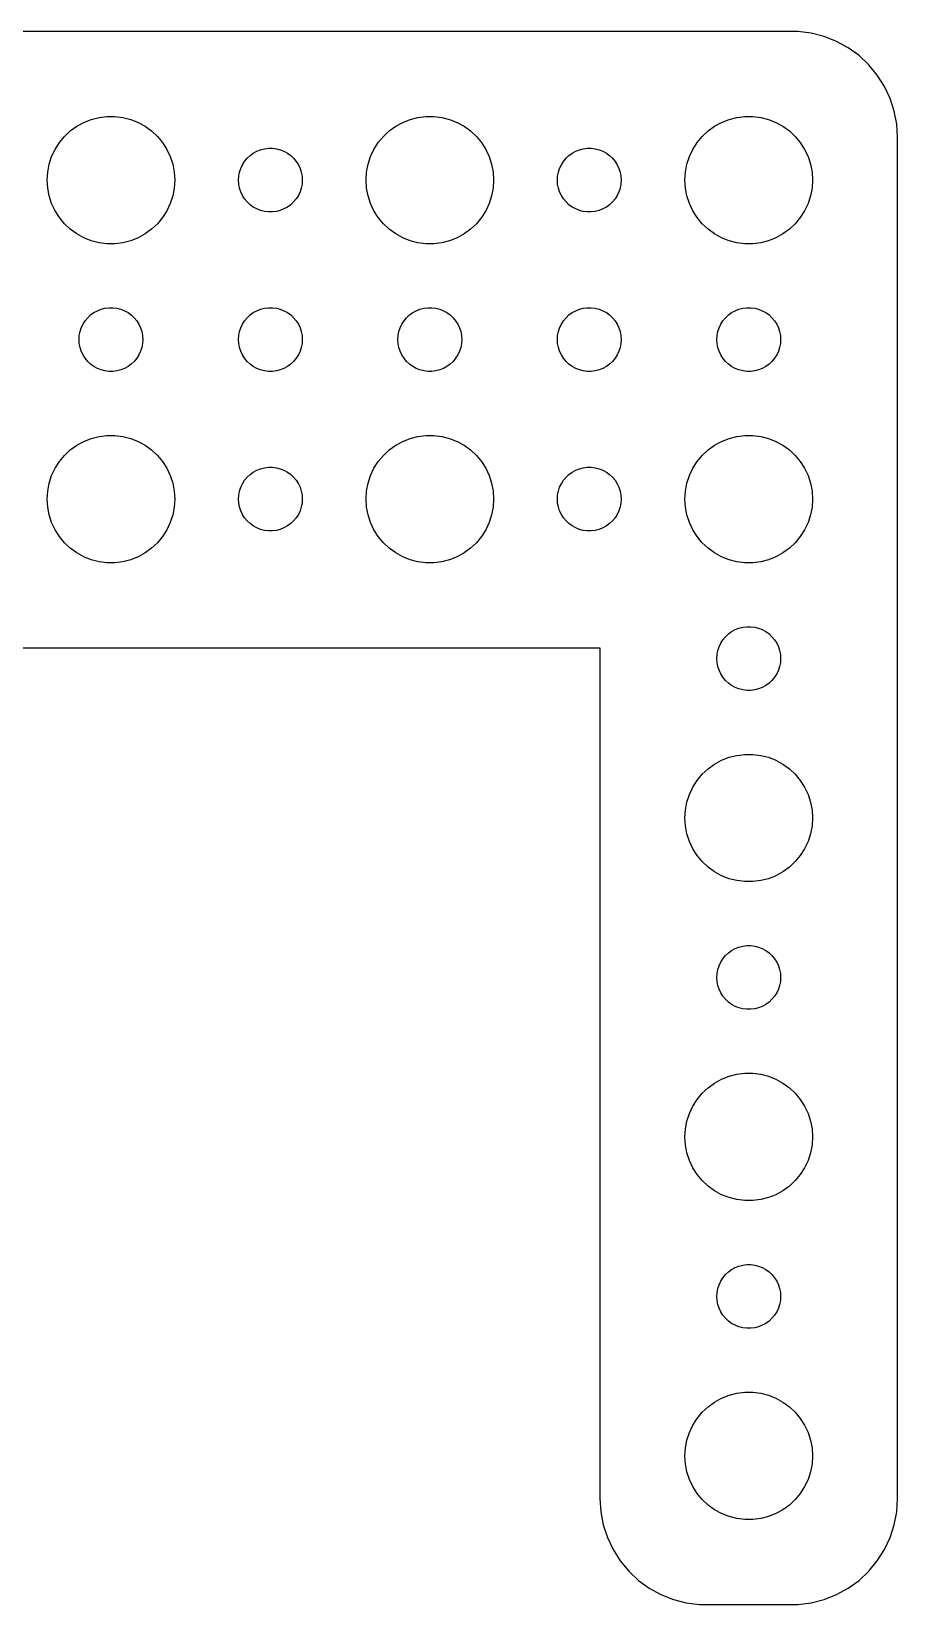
# Model space of a CAD drawing. Header units: metres. Extents: x -37 to 37, y 47 to 121.
# Drawn here: x -3.7 to 37, y 47 to 121 of the extents above; entities that cross this region are included whole.
import ezdxf

# ---------------------------------------------------------------- set-up
doc = ezdxf.new("R2010")
doc.units = ezdxf.units.M

msp = doc.modelspace()

# ---------------------------------------------------------------- linework, layer by layer
for p, q in [((32.3139, 120.99), (-32.3139, 120.99)), ((32.9369, 120.911), (32.3139, 120.99)), ((33.5451, 120.755), (32.9369, 120.911)), ((34.1289, 120.524), (33.5451, 120.755)), ((34.6791, 120.222), (34.1289, 120.524)), ((35.1871, 119.853), (34.6791, 120.222)), ((35.6448, 119.423), (35.1871, 119.853)), ((36.0451, 118.939), (35.6448, 119.423)), ((36.3815, 118.409), (36.0451, 118.939)), ((36.6489, 117.841), (36.3815, 118.409)), ((36.8429, 117.243), (36.6489, 117.841)), ((-0.92705, 116.853), (-0.56213, 116.947)), ((-0.56213, 116.947), (-0.18837, 116.994)), ((-0.18837, 116.994), (0.18837, 116.994)), ((0.18837, 116.994), (0.56213, 116.947)), ((0.56213, 116.947), (0.92705, 116.853)), ((14.0729, 116.853), (14.4379, 116.947)), ((14.4379, 116.947), (14.8116, 116.994)), ((14.8116, 116.994), (15.1884, 116.994)), ((15.1884, 116.994), (15.5621, 116.947)), ((15.5621, 116.947), (15.927, 116.853)), ((29.0729, 116.853), (29.4379, 116.947)), ((29.4379, 116.947), (29.8116, 116.994)), ((29.8116, 116.994), (30.1884, 116.994)), ((30.1884, 116.994), (30.5621, 116.947)), ((30.5621, 116.947), (30.927, 116.853)), ((36.9606, 116.627), (36.8429, 117.243)), ((-2.1869, 116.054), (-1.91226, 116.312)), ((-1.91226, 116.312), (-1.60747, 116.533)), ((-1.60747, 116.533), (-1.27733, 116.714)), ((-1.27733, 116.714), (-0.92705, 116.853)), ((0.92705, 116.853), (1.27733, 116.714)), ((1.27733, 116.714), (1.60747, 116.533)), ((1.60747, 116.533), (1.91226, 116.312)), ((1.91226, 116.312), (2.1869, 116.054)), ((12.8131, 116.054), (13.0877, 116.312)), ((13.0877, 116.312), (13.3925, 116.533)), ((13.3925, 116.533), (13.7227, 116.714)), ((13.7227, 116.714), (14.0729, 116.853)), ((15.927, 116.853), (16.2773, 116.714)), ((16.2773, 116.714), (16.6075, 116.533)), ((16.6075, 116.533), (16.9123, 116.312)), ((16.9123, 116.312), (17.1869, 116.054)), ((27.8131, 116.054), (28.0877, 116.312)), ((28.0877, 116.312), (28.3925, 116.533)), ((28.3925, 116.533), (28.7227, 116.714)), ((28.7227, 116.714), (29.0729, 116.853)), ((30.927, 116.853), (31.2773, 116.714)), ((31.2773, 116.714), (31.6075, 116.533)), ((31.6075, 116.533), (31.9123, 116.312)), ((31.9123, 116.312), (32.1869, 116.054)), ((37, 116), (36.9606, 116.627)), ((-2.78932, 115.104), (-2.62891, 115.445)), ((-2.62891, 115.445), (-2.42705, 115.763)), ((-2.42705, 115.763), (-2.1869, 116.054)), ((2.1869, 116.054), (2.42705, 115.763)), ((2.42705, 115.763), (2.62891, 115.445)), ((2.62891, 115.445), (2.78932, 115.104)), ((6.86133, 115.357), (7.03647, 115.427)), ((7.03647, 115.427), (7.21892, 115.473)), ((7.21892, 115.473), (7.40581, 115.497)), ((7.40581, 115.497), (7.59418, 115.497)), ((7.59418, 115.497), (7.78107, 115.473)), ((7.78107, 115.473), (7.96352, 115.427)), ((7.96352, 115.427), (8.13866, 115.357)), ((12.2107, 115.104), (12.3711, 115.445)), ((12.3711, 115.445), (12.5729, 115.763)), ((12.5729, 115.763), (12.8131, 116.054)), ((17.1869, 116.054), (17.427, 115.763)), ((17.427, 115.763), (17.6289, 115.445)), ((17.6289, 115.445), (17.7893, 115.104)), ((21.8613, 115.357), (22.0365, 115.427)), ((22.0365, 115.427), (22.2189, 115.473)), ((22.2189, 115.473), (22.4058, 115.497)), ((22.4058, 115.497), (22.5942, 115.497)), ((22.5942, 115.497), (22.7811, 115.473)), ((22.7811, 115.473), (22.9635, 115.427)), ((22.9635, 115.427), (23.1387, 115.357)), ((27.2107, 115.104), (27.3711, 115.445)), ((27.3711, 115.445), (27.5729, 115.763)), ((27.5729, 115.763), (27.8131, 116.054)), ((32.1869, 116.054), (32.427, 115.763)), ((32.427, 115.763), (32.6289, 115.445)), ((32.6289, 115.445), (32.7893, 115.104)), ((37, 52), (37, 116)), ((-2.97633, 114.376), (-2.90575, 114.746)), ((-2.90575, 114.746), (-2.78932, 115.104)), ((2.78932, 115.104), (2.90575, 114.746)), ((2.90575, 114.746), (2.97633, 114.376)), ((6.10533, 114.552), (6.18553, 114.723)), ((6.18553, 114.723), (6.28647, 114.882)), ((6.28647, 114.882), (6.40654, 115.027)), ((6.40654, 115.027), (6.54385, 115.156)), ((6.54385, 115.156), (6.69626, 115.266)), ((6.69626, 115.266), (6.86133, 115.357)), ((8.13866, 115.357), (8.30373, 115.266)), ((8.30373, 115.266), (8.45613, 115.156)), ((8.45613, 115.156), (8.59344, 115.027)), ((8.59344, 115.027), (8.71352, 114.882)), ((8.71352, 114.882), (8.81445, 114.723)), ((8.81445, 114.723), (8.89465, 114.552)), ((12.0237, 114.376), (12.0942, 114.746)), ((12.0942, 114.746), (12.2107, 115.104)), ((17.7893, 115.104), (17.9057, 114.746)), ((17.9057, 114.746), (17.9763, 114.376)), ((21.1053, 114.552), (21.1855, 114.723)), ((21.1855, 114.723), (21.2865, 114.882)), ((21.2865, 114.882), (21.4065, 115.027)), ((21.4065, 115.027), (21.5439, 115.156)), ((21.5439, 115.156), (21.6963, 115.266)), ((21.6963, 115.266), (21.8613, 115.357)), ((23.1387, 115.357), (23.3037, 115.266)), ((23.3037, 115.266), (23.4561, 115.156)), ((23.4561, 115.156), (23.5934, 115.027)), ((23.5934, 115.027), (23.7135, 114.882)), ((23.7135, 114.882), (23.8145, 114.723)), ((23.8145, 114.723), (23.8947, 114.552)), ((27.0237, 114.376), (27.0942, 114.746)), ((27.0942, 114.746), (27.2107, 115.104)), ((32.7893, 115.104), (32.9057, 114.746)), ((32.9057, 114.746), (32.9763, 114.376)), ((-3, 114), (-2.97633, 114.376)), ((-2.97633, 113.624), (-3, 114)), ((2.97633, 114.376), (3, 114)), ((3, 114), (2.97633, 113.624)), ((6, 114), (6.01183, 114.188)), ((6.01183, 113.812), (6, 114)), ((6.01183, 114.188), (6.04712, 114.373)), ((6.04712, 114.373), (6.10533, 114.552)), ((8.89465, 114.552), (8.95287, 114.373)), ((8.95287, 114.373), (8.98816, 114.188)), ((8.98816, 114.188), (9, 114)), ((9, 114), (8.98816, 113.812)), ((12, 114), (12.0237, 114.376)), ((12.0237, 113.624), (12, 114)), ((17.9763, 114.376), (18, 114)), ((18, 114), (17.9763, 113.624)), ((21, 114), (21.0118, 114.188)), ((21.0118, 113.812), (21, 114)), ((21.0118, 114.188), (21.0471, 114.373)), ((21.0471, 114.373), (21.1053, 114.552)), ((23.8947, 114.552), (23.9529, 114.373)), ((23.9529, 114.373), (23.9882, 114.188)), ((23.9882, 114.188), (24, 114)), ((24, 114), (23.9882, 113.812)), ((27, 114), (27.0237, 114.376)), ((27.0237, 113.624), (27, 114)), ((32.9763, 114.376), (33, 114)), ((33, 114), (32.9763, 113.624)), ((-2.90575, 113.254), (-2.97633, 113.624)), ((-2.78932, 112.896), (-2.90575, 113.254)), ((2.90575, 113.254), (2.78932, 112.896)), ((2.97633, 113.624), (2.90575, 113.254)), ((6.04712, 113.627), (6.01183, 113.812)), ((6.10533, 113.448), (6.04712, 113.627)), ((6.18553, 113.277), (6.10533, 113.448)), ((6.28647, 113.118), (6.18553, 113.277)), ((8.81445, 113.277), (8.71352, 113.118)), ((8.89465, 113.448), (8.81445, 113.277)), ((8.95287, 113.627), (8.89465, 113.448)), ((8.98816, 113.812), (8.95287, 113.627)), ((12.0942, 113.254), (12.0237, 113.624)), ((12.2107, 112.896), (12.0942, 113.254)), ((17.9057, 113.254), (17.7893, 112.896)), ((17.9763, 113.624), (17.9057, 113.254)), ((21.0471, 113.627), (21.0118, 113.812)), ((21.1053, 113.448), (21.0471, 113.627)), ((21.1855, 113.277), (21.1053, 113.448)), ((21.2865, 113.118), (21.1855, 113.277)), ((23.8145, 113.277), (23.7135, 113.118)), ((23.8947, 113.448), (23.8145, 113.277)), ((23.9529, 113.627), (23.8947, 113.448)), ((23.9882, 113.812), (23.9529, 113.627)), ((27.0942, 113.254), (27.0237, 113.624)), ((27.2107, 112.896), (27.0942, 113.254)), ((32.9057, 113.254), (32.7893, 112.896)), ((32.9763, 113.624), (32.9057, 113.254)), ((-2.62891, 112.555), (-2.78932, 112.896)), ((-2.42705, 112.237), (-2.62891, 112.555)), ((2.62891, 112.555), (2.42705, 112.237)), ((2.78932, 112.896), (2.62891, 112.555)), ((6.40654, 112.973), (6.28647, 113.118)), ((6.54385, 112.844), (6.40654, 112.973)), ((6.69626, 112.734), (6.54385, 112.844)), ((6.86133, 112.643), (6.69626, 112.734)), ((7.03647, 112.573), (6.86133, 112.643)), ((7.21892, 112.527), (7.03647, 112.573)), ((7.40581, 112.503), (7.21892, 112.527)), ((7.59418, 112.503), (7.40581, 112.503)), ((7.78107, 112.527), (7.59418, 112.503)), ((7.96352, 112.573), (7.78107, 112.527)), ((8.13866, 112.643), (7.96352, 112.573)), ((8.30373, 112.734), (8.13866, 112.643)), ((8.45613, 112.844), (8.30373, 112.734)), ((8.59344, 112.973), (8.45613, 112.844)), ((8.71352, 113.118), (8.59344, 112.973)), ((12.3711, 112.555), (12.2107, 112.896)), ((12.5729, 112.237), (12.3711, 112.555)), ((17.6289, 112.555), (17.427, 112.237)), ((17.7893, 112.896), (17.6289, 112.555)), ((21.4065, 112.973), (21.2865, 113.118)), ((21.5439, 112.844), (21.4065, 112.973)), ((21.6963, 112.734), (21.5439, 112.844)), ((21.8613, 112.643), (21.6963, 112.734)), ((22.0365, 112.573), (21.8613, 112.643)), ((22.2189, 112.527), (22.0365, 112.573)), ((22.4058, 112.503), (22.2189, 112.527)), ((22.5942, 112.503), (22.4058, 112.503)), ((22.7811, 112.527), (22.5942, 112.503)), ((22.9635, 112.573), (22.7811, 112.527)), ((23.1387, 112.643), (22.9635, 112.573)), ((23.3037, 112.734), (23.1387, 112.643)), ((23.4561, 112.844), (23.3037, 112.734)), ((23.5934, 112.973), (23.4561, 112.844)), ((23.7135, 113.118), (23.5934, 112.973)), ((27.3711, 112.555), (27.2107, 112.896)), ((27.5729, 112.237), (27.3711, 112.555)), ((32.6289, 112.555), (32.427, 112.237)), ((32.7893, 112.896), (32.6289, 112.555)), ((-2.1869, 111.946), (-2.42705, 112.237)), ((-1.91226, 111.688), (-2.1869, 111.946)), ((2.1869, 111.946), (1.91226, 111.688)), ((2.42705, 112.237), (2.1869, 111.946)), ((12.8131, 111.946), (12.5729, 112.237)), ((13.0877, 111.688), (12.8131, 111.946)), ((17.1869, 111.946), (16.9123, 111.688)), ((17.427, 112.237), (17.1869, 111.946)), ((27.8131, 111.946), (27.5729, 112.237)), ((28.0877, 111.688), (27.8131, 111.946)), ((32.1869, 111.946), (31.9123, 111.688)), ((32.427, 112.237), (32.1869, 111.946)), ((-1.60747, 111.467), (-1.91226, 111.688)), ((-1.27733, 111.286), (-1.60747, 111.467)), ((-0.92705, 111.147), (-1.27733, 111.286)), ((-0.56213, 111.053), (-0.92705, 111.147)), ((-0.18837, 111.006), (-0.56213, 111.053)), ((0.18837, 111.006), (-0.18837, 111.006)), ((0.56213, 111.053), (0.18837, 111.006)), ((0.92705, 111.147), (0.56213, 111.053)), ((1.27733, 111.286), (0.92705, 111.147)), ((1.60747, 111.467), (1.27733, 111.286)), ((1.91226, 111.688), (1.60747, 111.467)), ((13.3925, 111.467), (13.0877, 111.688)), ((13.7227, 111.286), (13.3925, 111.467)), ((14.0729, 111.147), (13.7227, 111.286)), ((14.4379, 111.053), (14.0729, 111.147)), ((14.8116, 111.006), (14.4379, 111.053)), ((15.1884, 111.006), (14.8116, 111.006)), ((15.5621, 111.053), (15.1884, 111.006)), ((15.927, 111.147), (15.5621, 111.053)), ((16.2773, 111.286), (15.927, 111.147)), ((16.6075, 111.467), (16.2773, 111.286)), ((16.9123, 111.688), (16.6075, 111.467)), ((28.3925, 111.467), (28.0877, 111.688)), ((28.7227, 111.286), (28.3925, 111.467)), ((29.0729, 111.147), (28.7227, 111.286)), ((29.4379, 111.053), (29.0729, 111.147)), ((29.8116, 111.006), (29.4379, 111.053)), ((30.1884, 111.006), (29.8116, 111.006)), ((30.5621, 111.053), (30.1884, 111.006)), ((30.927, 111.147), (30.5621, 111.053)), ((31.2773, 111.286), (30.927, 111.147)), ((31.6075, 111.467), (31.2773, 111.286)), ((31.9123, 111.688), (31.6075, 111.467)), ((-1.31445, 107.223), (-1.21352, 107.382)), ((-1.21352, 107.382), (-1.09344, 107.527)), ((-1.09344, 107.527), (-0.95613, 107.656)), ((-0.95613, 107.656), (-0.80373, 107.766)), ((-0.80373, 107.766), (-0.63866, 107.857)), ((-0.63866, 107.857), (-0.46352, 107.927)), ((-0.46352, 107.927), (-0.28107, 107.973)), ((-0.28107, 107.973), (-0.09418, 107.997)), ((-0.09418, 107.997), (0.09418, 107.997)), ((0.09418, 107.997), (0.28107, 107.973)), ((0.28107, 107.973), (0.46352, 107.927)), ((0.46352, 107.927), (0.63866, 107.857)), ((0.63866, 107.857), (0.80373, 107.766)), ((0.80373, 107.766), (0.95613, 107.656)), ((0.95613, 107.656), (1.09344, 107.527)), ((1.09344, 107.527), (1.21352, 107.382)), ((1.21352, 107.382), (1.31445, 107.223)), ((6.18553, 107.223), (6.28647, 107.382)), ((6.28647, 107.382), (6.40654, 107.527)), ((6.40654, 107.527), (6.54385, 107.656)), ((6.54385, 107.656), (6.69626, 107.766)), ((6.69626, 107.766), (6.86133, 107.857)), ((6.86133, 107.857), (7.03647, 107.927)), ((7.03647, 107.927), (7.21892, 107.973)), ((7.21892, 107.973), (7.40581, 107.997)), ((7.40581, 107.997), (7.59418, 107.997)), ((7.59418, 107.997), (7.78107, 107.973)), ((7.78107, 107.973), (7.96352, 107.927)), ((7.96352, 107.927), (8.13866, 107.857)), ((8.13866, 107.857), (8.30373, 107.766)), ((8.30373, 107.766), (8.45613, 107.656)), ((8.45613, 107.656), (8.59344, 107.527)), ((8.59344, 107.527), (8.71352, 107.382)), ((8.71352, 107.382), (8.81445, 107.223)), ((13.6855, 107.223), (13.7865, 107.382)), ((13.7865, 107.382), (13.9065, 107.527)), ((13.9065, 107.527), (14.0439, 107.656)), ((14.0439, 107.656), (14.1963, 107.766)), ((14.1963, 107.766), (14.3613, 107.857)), ((14.3613, 107.857), (14.5365, 107.927)), ((14.5365, 107.927), (14.7189, 107.973)), ((14.7189, 107.973), (14.9058, 107.997)), ((14.9058, 107.997), (15.0942, 107.997)), ((15.0942, 107.997), (15.2811, 107.973)), ((15.2811, 107.973), (15.4635, 107.927)), ((15.4635, 107.927), (15.6387, 107.857)), ((15.6387, 107.857), (15.8037, 107.766)), ((15.8037, 107.766), (15.9561, 107.656)), ((15.9561, 107.656), (16.0934, 107.527)), ((16.0934, 107.527), (16.2135, 107.382)), ((16.2135, 107.382), (16.3145, 107.223)), ((21.1855, 107.223), (21.2865, 107.382)), ((21.2865, 107.382), (21.4065, 107.527)), ((21.4065, 107.527), (21.5439, 107.656)), ((21.5439, 107.656), (21.6963, 107.766)), ((21.6963, 107.766), (21.8613, 107.857)), ((21.8613, 107.857), (22.0365, 107.927)), ((22.0365, 107.927), (22.2189, 107.973)), ((22.2189, 107.973), (22.4058, 107.997)), ((22.4058, 107.997), (22.5942, 107.997)), ((22.5942, 107.997), (22.7811, 107.973)), ((22.7811, 107.973), (22.9635, 107.927)), ((22.9635, 107.927), (23.1387, 107.857)), ((23.1387, 107.857), (23.3037, 107.766)), ((23.3037, 107.766), (23.4561, 107.656)), ((23.4561, 107.656), (23.5934, 107.527)), ((23.5934, 107.527), (23.7135, 107.382)), ((23.7135, 107.382), (23.8145, 107.223)), ((28.6855, 107.223), (28.7865, 107.382)), ((28.7865, 107.382), (28.9065, 107.527)), ((28.9065, 107.527), (29.0439, 107.656)), ((29.0439, 107.656), (29.1963, 107.766)), ((29.1963, 107.766), (29.3613, 107.857)), ((29.3613, 107.857), (29.5365, 107.927)), ((29.5365, 107.927), (29.7189, 107.973)), ((29.7189, 107.973), (29.9058, 107.997)), ((29.9058, 107.997), (30.0942, 107.997)), ((30.0942, 107.997), (30.2811, 107.973)), ((30.2811, 107.973), (30.4635, 107.927)), ((30.4635, 107.927), (30.6387, 107.857)), ((30.6387, 107.857), (30.8037, 107.766)), ((30.8037, 107.766), (30.9561, 107.656)), ((30.9561, 107.656), (31.0934, 107.527)), ((31.0934, 107.527), (31.2135, 107.382)), ((31.2135, 107.382), (31.3145, 107.223)), ((-1.5, 106.5), (-1.48816, 106.688)), ((-1.48816, 106.688), (-1.45287, 106.873)), ((-1.45287, 106.873), (-1.39465, 107.052)), ((-1.39465, 107.052), (-1.31445, 107.223)), ((1.31445, 107.223), (1.39465, 107.052)), ((1.39465, 107.052), (1.45287, 106.873)), ((1.45287, 106.873), (1.48816, 106.688)), ((1.48816, 106.688), (1.5, 106.5)), ((6, 106.5), (6.01183, 106.688)), ((6.01183, 106.688), (6.04712, 106.873)), ((6.04712, 106.873), (6.10533, 107.052)), ((6.10533, 107.052), (6.18553, 107.223)), ((8.81445, 107.223), (8.89465, 107.052)), ((8.89465, 107.052), (8.95287, 106.873)), ((8.95287, 106.873), (8.98816, 106.688)), ((8.98816, 106.688), (9, 106.5)), ((13.5, 106.5), (13.5118, 106.688)), ((13.5118, 106.688), (13.5471, 106.873)), ((13.5471, 106.873), (13.6053, 107.052)), ((13.6053, 107.052), (13.6855, 107.223)), ((16.3145, 107.223), (16.3947, 107.052)), ((16.3947, 107.052), (16.4529, 106.873)), ((16.4529, 106.873), (16.4882, 106.688)), ((16.4882, 106.688), (16.5, 106.5)), ((21, 106.5), (21.0118, 106.688)), ((21.0118, 106.688), (21.0471, 106.873)), ((21.0471, 106.873), (21.1053, 107.052)), ((21.1053, 107.052), (21.1855, 107.223)), ((23.8145, 107.223), (23.8947, 107.052)), ((23.8947, 107.052), (23.9529, 106.873)), ((23.9529, 106.873), (23.9882, 106.688)), ((23.9882, 106.688), (24, 106.5)), ((28.5, 106.5), (28.5118, 106.688)), ((28.5118, 106.688), (28.5471, 106.873)), ((28.5471, 106.873), (28.6053, 107.052)), ((28.6053, 107.052), (28.6855, 107.223)), ((31.3145, 107.223), (31.3947, 107.052)), ((31.3947, 107.052), (31.4529, 106.873)), ((31.4529, 106.873), (31.4882, 106.688)), ((31.4882, 106.688), (31.5, 106.5)), ((-1.48816, 106.312), (-1.5, 106.5)), ((-1.45287, 106.127), (-1.48816, 106.312)), ((-1.39465, 105.948), (-1.45287, 106.127)), ((-1.31445, 105.777), (-1.39465, 105.948)), ((1.39465, 105.948), (1.31445, 105.777)), ((1.45287, 106.127), (1.39465, 105.948)), ((1.48816, 106.312), (1.45287, 106.127)), ((1.5, 106.5), (1.48816, 106.312)), ((6.01183, 106.312), (6, 106.5)), ((6.04712, 106.127), (6.01183, 106.312)), ((6.10533, 105.948), (6.04712, 106.127)), ((6.18553, 105.777), (6.10533, 105.948)), ((8.89465, 105.948), (8.81445, 105.777)), ((8.95287, 106.127), (8.89465, 105.948)), ((8.98816, 106.312), (8.95287, 106.127)), ((9, 106.5), (8.98816, 106.312)), ((13.5118, 106.312), (13.5, 106.5)), ((13.5471, 106.127), (13.5118, 106.312)), ((13.6053, 105.948), (13.5471, 106.127)), ((13.6855, 105.777), (13.6053, 105.948)), ((16.3947, 105.948), (16.3145, 105.777)), ((16.4529, 106.127), (16.3947, 105.948)), ((16.4882, 106.312), (16.4529, 106.127)), ((16.5, 106.5), (16.4882, 106.312)), ((21.0118, 106.312), (21, 106.5)), ((21.0471, 106.127), (21.0118, 106.312)), ((21.1053, 105.948), (21.0471, 106.127)), ((21.1855, 105.777), (21.1053, 105.948)), ((23.8947, 105.948), (23.8145, 105.777)), ((23.9529, 106.127), (23.8947, 105.948)), ((23.9882, 106.312), (23.9529, 106.127)), ((24, 106.5), (23.9882, 106.312)), ((28.5118, 106.312), (28.5, 106.5)), ((28.5471, 106.127), (28.5118, 106.312)), ((28.6053, 105.948), (28.5471, 106.127)), ((28.6855, 105.777), (28.6053, 105.948)), ((31.3947, 105.948), (31.3145, 105.777)), ((31.4529, 106.127), (31.3947, 105.948)), ((31.4882, 106.312), (31.4529, 106.127)), ((31.5, 106.5), (31.4882, 106.312)), ((-1.21352, 105.618), (-1.31445, 105.777)), ((-1.09344, 105.473), (-1.21352, 105.618)), ((-0.95613, 105.344), (-1.09344, 105.473)), ((-0.80373, 105.234), (-0.95613, 105.344)), ((-0.63866, 105.143), (-0.80373, 105.234)), ((-0.46352, 105.073), (-0.63866, 105.143)), ((-0.28107, 105.027), (-0.46352, 105.073)), ((0.46352, 105.073), (0.28107, 105.027)), ((0.63866, 105.143), (0.46352, 105.073)), ((0.80373, 105.234), (0.63866, 105.143)), ((0.95613, 105.344), (0.80373, 105.234)), ((1.09344, 105.473), (0.95613, 105.344)), ((1.21352, 105.618), (1.09344, 105.473)), ((1.31445, 105.777), (1.21352, 105.618)), ((6.28647, 105.618), (6.18553, 105.777)), ((6.40654, 105.473), (6.28647, 105.618)), ((6.54385, 105.344), (6.40654, 105.473)), ((6.69626, 105.234), (6.54385, 105.344)), ((6.86133, 105.143), (6.69626, 105.234)), ((7.03647, 105.073), (6.86133, 105.143)), ((7.21892, 105.027), (7.03647, 105.073)), ((7.96352, 105.073), (7.78107, 105.027)), ((8.13866, 105.143), (7.96352, 105.073)), ((8.30373, 105.234), (8.13866, 105.143)), ((8.45613, 105.344), (8.30373, 105.234)), ((8.59344, 105.473), (8.45613, 105.344)), ((8.71352, 105.618), (8.59344, 105.473)), ((8.81445, 105.777), (8.71352, 105.618)), ((13.7865, 105.618), (13.6855, 105.777)), ((13.9065, 105.473), (13.7865, 105.618)), ((14.0439, 105.344), (13.9065, 105.473)), ((14.1963, 105.234), (14.0439, 105.344)), ((14.3613, 105.143), (14.1963, 105.234)), ((14.5365, 105.073), (14.3613, 105.143)), ((14.7189, 105.027), (14.5365, 105.073)), ((15.4635, 105.073), (15.2811, 105.027)), ((15.6387, 105.143), (15.4635, 105.073)), ((15.8037, 105.234), (15.6387, 105.143)), ((15.9561, 105.344), (15.8037, 105.234)), ((16.0934, 105.473), (15.9561, 105.344)), ((16.2135, 105.618), (16.0934, 105.473)), ((16.3145, 105.777), (16.2135, 105.618)), ((21.2865, 105.618), (21.1855, 105.777)), ((21.4065, 105.473), (21.2865, 105.618)), ((21.5439, 105.344), (21.4065, 105.473)), ((21.6963, 105.234), (21.5439, 105.344)), ((21.8613, 105.143), (21.6963, 105.234)), ((22.0365, 105.073), (21.8613, 105.143)), ((22.2189, 105.027), (22.0365, 105.073)), ((22.9635, 105.073), (22.7811, 105.027)), ((23.1387, 105.143), (22.9635, 105.073)), ((23.3037, 105.234), (23.1387, 105.143)), ((23.4561, 105.344), (23.3037, 105.234)), ((23.5934, 105.473), (23.4561, 105.344)), ((23.7135, 105.618), (23.5934, 105.473)), ((23.8145, 105.777), (23.7135, 105.618)), ((28.7865, 105.618), (28.6855, 105.777)), ((28.9065, 105.473), (28.7865, 105.618)), ((29.0439, 105.344), (28.9065, 105.473)), ((29.1963, 105.234), (29.0439, 105.344)), ((29.3613, 105.143), (29.1963, 105.234)), ((29.5365, 105.073), (29.3613, 105.143)), ((29.7189, 105.027), (29.5365, 105.073)), ((30.4635, 105.073), (30.2811, 105.027)), ((30.6387, 105.143), (30.4635, 105.073)), ((30.8037, 105.234), (30.6387, 105.143)), ((30.9561, 105.344), (30.8037, 105.234)), ((31.0934, 105.473), (30.9561, 105.344)), ((31.2135, 105.618), (31.0934, 105.473)), ((31.3145, 105.777), (31.2135, 105.618)), ((-0.09418, 105.003), (-0.28107, 105.027)), ((0.09418, 105.003), (-0.09418, 105.003)), ((0.28107, 105.027), (0.09418, 105.003)), ((7.40581, 105.003), (7.21892, 105.027)), ((7.59418, 105.003), (7.40581, 105.003)), ((7.78107, 105.027), (7.59418, 105.003)), ((14.9058, 105.003), (14.7189, 105.027)), ((15.0942, 105.003), (14.9058, 105.003)), ((15.2811, 105.027), (15.0942, 105.003)), ((22.4058, 105.003), (22.2189, 105.027)), ((22.5942, 105.003), (22.4058, 105.003)), ((22.7811, 105.027), (22.5942, 105.003)), ((29.9058, 105.003), (29.7189, 105.027)), ((30.0942, 105.003), (29.9058, 105.003)), ((30.2811, 105.027), (30.0942, 105.003)), ((-1.91226, 101.312), (-1.60747, 101.533)), ((-1.60747, 101.533), (-1.27733, 101.714)), ((-1.27733, 101.714), (-0.92705, 101.853)), ((-0.92705, 101.853), (-0.56213, 101.947)), ((-0.56213, 101.947), (-0.18837, 101.994)), ((-0.18837, 101.994), (0.18837, 101.994)), ((0.18837, 101.994), (0.56213, 101.947)), ((0.56213, 101.947), (0.92705, 101.853)), ((0.92705, 101.853), (1.27733, 101.714)), ((1.27733, 101.714), (1.60747, 101.533)), ((1.60747, 101.533), (1.91226, 101.312)), ((13.0877, 101.312), (13.3925, 101.533)), ((13.3925, 101.533), (13.7227, 101.714)), ((13.7227, 101.714), (14.0729, 101.853)), ((14.0729, 101.853), (14.4379, 101.947)), ((14.4379, 101.947), (14.8116, 101.994)), ((14.8116, 101.994), (15.1884, 101.994)), ((15.1884, 101.994), (15.5621, 101.947)), ((15.5621, 101.947), (15.927, 101.853)), ((15.927, 101.853), (16.2773, 101.714)), ((16.2773, 101.714), (16.6075, 101.533)), ((16.6075, 101.533), (16.9123, 101.312)), ((28.0877, 101.312), (28.3925, 101.533)), ((28.3925, 101.533), (28.7227, 101.714)), ((28.7227, 101.714), (29.0729, 101.853)), ((29.0729, 101.853), (29.4379, 101.947)), ((29.4379, 101.947), (29.8116, 101.994)), ((29.8116, 101.994), (30.1884, 101.994)), ((30.1884, 101.994), (30.5621, 101.947)), ((30.5621, 101.947), (30.927, 101.853)), ((30.927, 101.853), (31.2773, 101.714)), ((31.2773, 101.714), (31.6075, 101.533)), ((31.6075, 101.533), (31.9123, 101.312)), ((-2.62891, 100.445), (-2.42705, 100.763)), ((-2.42705, 100.763), (-2.1869, 101.054)), ((-2.1869, 101.054), (-1.91226, 101.312)), ((1.91226, 101.312), (2.1869, 101.054)), ((2.1869, 101.054), (2.42705, 100.763)), ((2.42705, 100.763), (2.62891, 100.445)), ((12.3711, 100.445), (12.5729, 100.763)), ((12.5729, 100.763), (12.8131, 101.054)), ((12.8131, 101.054), (13.0877, 101.312)), ((16.9123, 101.312), (17.1869, 101.054)), ((17.1869, 101.054), (17.427, 100.763)), ((17.427, 100.763), (17.6289, 100.445)), ((27.3711, 100.445), (27.5729, 100.763)), ((27.5729, 100.763), (27.8131, 101.054)), ((27.8131, 101.054), (28.0877, 101.312)), ((31.9123, 101.312), (32.1869, 101.054)), ((32.1869, 101.054), (32.427, 100.763)), ((32.427, 100.763), (32.6289, 100.445)), ((-2.90575, 99.7461), (-2.78932, 100.104)), ((-2.78932, 100.104), (-2.62891, 100.445)), ((2.62891, 100.445), (2.78932, 100.104)), ((2.78932, 100.104), (2.90575, 99.7461)), ((6.18553, 99.7226), (6.28647, 99.8817)), ((6.28647, 99.8817), (6.40654, 100.027)), ((6.40654, 100.027), (6.54385, 100.156)), ((6.54385, 100.156), (6.69626, 100.266)), ((6.69626, 100.266), (6.86133, 100.357)), ((6.86133, 100.357), (7.03647, 100.427)), ((7.03647, 100.427), (7.21892, 100.473)), ((7.21892, 100.473), (7.40581, 100.497)), ((7.40581, 100.497), (7.59418, 100.497)), ((7.59418, 100.497), (7.78107, 100.473)), ((7.78107, 100.473), (7.96352, 100.427)), ((7.96352, 100.427), (8.13866, 100.357)), ((8.13866, 100.357), (8.30373, 100.266)), ((8.30373, 100.266), (8.45613, 100.156)), ((8.45613, 100.156), (8.59344, 100.027)), ((8.59344, 100.027), (8.71352, 99.8817)), ((8.71352, 99.8817), (8.81445, 99.7226)), ((12.0942, 99.7461), (12.2107, 100.104)), ((12.2107, 100.104), (12.3711, 100.445)), ((17.6289, 100.445), (17.7893, 100.104)), ((17.7893, 100.104), (17.9057, 99.7461)), ((21.1855, 99.7226), (21.2865, 99.8817)), ((21.2865, 99.8817), (21.4065, 100.027)), ((21.4065, 100.027), (21.5439, 100.156)), ((21.5439, 100.156), (21.6963, 100.266)), ((21.6963, 100.266), (21.8613, 100.357)), ((21.8613, 100.357), (22.0365, 100.427)), ((22.0365, 100.427), (22.2189, 100.473)), ((22.2189, 100.473), (22.4058, 100.497)), ((22.4058, 100.497), (22.5942, 100.497)), ((22.5942, 100.497), (22.7811, 100.473)), ((22.7811, 100.473), (22.9635, 100.427)), ((22.9635, 100.427), (23.1387, 100.357)), ((23.1387, 100.357), (23.3037, 100.266)), ((23.3037, 100.266), (23.4561, 100.156)), ((23.4561, 100.156), (23.5934, 100.027)), ((23.5934, 100.027), (23.7135, 99.8817)), ((23.7135, 99.8817), (23.8145, 99.7226)), ((27.0942, 99.7461), (27.2107, 100.104)), ((27.2107, 100.104), (27.3711, 100.445)), ((32.6289, 100.445), (32.7893, 100.104)), ((32.7893, 100.104), (32.9057, 99.7461)), ((-3, 99), (-2.97633, 99.376)), ((-2.97633, 99.376), (-2.90575, 99.7461)), ((2.90575, 99.7461), (2.97633, 99.376)), ((2.97633, 99.376), (3, 99)), ((6, 99), (6.01183, 99.188)), ((6.01183, 99.188), (6.04712, 99.373)), ((6.04712, 99.373), (6.10533, 99.5522)), ((6.10533, 99.5522), (6.18553, 99.7226)), ((8.81445, 99.7226), (8.89465, 99.5522)), ((8.89465, 99.5522), (8.95287, 99.373)), ((8.95287, 99.373), (8.98816, 99.188)), ((8.98816, 99.188), (9, 99)), ((12, 99), (12.0237, 99.376)), ((12.0237, 99.376), (12.0942, 99.7461)), ((17.9057, 99.7461), (17.9763, 99.376)), ((17.9763, 99.376), (18, 99)), ((21, 99), (21.0118, 99.188)), ((21.0118, 99.188), (21.0471, 99.373)), ((21.0471, 99.373), (21.1053, 99.5522)), ((21.1053, 99.5522), (21.1855, 99.7226)), ((23.8145, 99.7226), (23.8947, 99.5522)), ((23.8947, 99.5522), (23.9529, 99.373)), ((23.9529, 99.373), (23.9882, 99.188)), ((23.9882, 99.188), (24, 99)), ((27, 99), (27.0237, 99.376)), ((27.0237, 99.376), (27.0942, 99.7461)), ((32.9057, 99.7461), (32.9763, 99.376)), ((32.9763, 99.376), (33, 99)), ((-2.97633, 98.624), (-3, 99)), ((-2.90575, 98.2539), (-2.97633, 98.624)), ((2.97633, 98.624), (2.90575, 98.2539)), ((3, 99), (2.97633, 98.624)), ((6.01183, 98.812), (6, 99)), ((6.04712, 98.627), (6.01183, 98.812)), ((6.10533, 98.4478), (6.04712, 98.627)), ((6.18553, 98.2774), (6.10533, 98.4478)), ((8.89465, 98.4478), (8.81445, 98.2774)), ((8.95287, 98.627), (8.89465, 98.4478)), ((8.98816, 98.812), (8.95287, 98.627)), ((9, 99), (8.98816, 98.812)), ((12.0237, 98.624), (12, 99)), ((12.0942, 98.2539), (12.0237, 98.624)), ((17.9763, 98.624), (17.9057, 98.2539)), ((18, 99), (17.9763, 98.624)), ((21.0118, 98.812), (21, 99)), ((21.0471, 98.627), (21.0118, 98.812)), ((21.1053, 98.4478), (21.0471, 98.627)), ((21.1855, 98.2774), (21.1053, 98.4478)), ((23.8947, 98.4478), (23.8145, 98.2774)), ((23.9529, 98.627), (23.8947, 98.4478)), ((23.9882, 98.812), (23.9529, 98.627)), ((24, 99), (23.9882, 98.812)), ((27.0237, 98.624), (27, 99)), ((27.0942, 98.2539), (27.0237, 98.624)), ((32.9763, 98.624), (32.9057, 98.2539)), ((33, 99), (32.9763, 98.624)), ((-2.78932, 97.8956), (-2.90575, 98.2539)), ((-2.62891, 97.5547), (-2.78932, 97.8956)), ((2.78932, 97.8956), (2.62891, 97.5547)), ((2.90575, 98.2539), (2.78932, 97.8956)), ((6.28647, 98.1183), (6.18553, 98.2774)), ((6.40654, 97.9732), (6.28647, 98.1183)), ((6.54385, 97.8442), (6.40654, 97.9732)), ((6.69626, 97.7335), (6.54385, 97.8442)), ((6.86133, 97.6427), (6.69626, 97.7335)), ((8.30373, 97.7335), (8.13866, 97.6427)), ((8.45613, 97.8442), (8.30373, 97.7335)), ((8.59344, 97.9732), (8.45613, 97.8442)), ((8.71352, 98.1183), (8.59344, 97.9732)), ((8.81445, 98.2774), (8.71352, 98.1183)), ((12.2107, 97.8956), (12.0942, 98.2539)), ((12.3711, 97.5547), (12.2107, 97.8956)), ((17.7893, 97.8956), (17.6289, 97.5547)), ((17.9057, 98.2539), (17.7893, 97.8956)), ((21.2865, 98.1183), (21.1855, 98.2774)), ((21.4065, 97.9732), (21.2865, 98.1183)), ((21.5439, 97.8442), (21.4065, 97.9732)), ((21.6963, 97.7335), (21.5439, 97.8442)), ((21.8613, 97.6427), (21.6963, 97.7335)), ((23.3037, 97.7335), (23.1387, 97.6427)), ((23.4561, 97.8442), (23.3037, 97.7335)), ((23.5934, 97.9732), (23.4561, 97.8442)), ((23.7135, 98.1183), (23.5934, 97.9732)), ((23.8145, 98.2774), (23.7135, 98.1183)), ((27.2107, 97.8956), (27.0942, 98.2539)), ((27.3711, 97.5547), (27.2107, 97.8956)), ((32.7893, 97.8956), (32.6289, 97.5547)), ((32.9057, 98.2539), (32.7893, 97.8956)), ((-2.42705, 97.2366), (-2.62891, 97.5547)), ((-2.1869, 96.9464), (-2.42705, 97.2366)), ((-1.91226, 96.6884), (-2.1869, 96.9464)), ((2.1869, 96.9464), (1.91226, 96.6884)), ((2.42705, 97.2366), (2.1869, 96.9464)), ((2.62891, 97.5547), (2.42705, 97.2366)), ((7.03647, 97.5734), (6.86133, 97.6427)), ((7.21892, 97.5266), (7.03647, 97.5734)), ((7.40581, 97.5029), (7.21892, 97.5266)), ((7.59418, 97.5029), (7.40581, 97.5029)), ((7.78107, 97.5266), (7.59418, 97.5029)), ((7.96352, 97.5734), (7.78107, 97.5266)), ((8.13866, 97.6427), (7.96352, 97.5734)), ((12.5729, 97.2366), (12.3711, 97.5547)), ((12.8131, 96.9464), (12.5729, 97.2366)), ((13.0877, 96.6884), (12.8131, 96.9464)), ((17.1869, 96.9464), (16.9123, 96.6884)), ((17.427, 97.2366), (17.1869, 96.9464)), ((17.6289, 97.5547), (17.427, 97.2366)), ((22.0365, 97.5734), (21.8613, 97.6427)), ((22.2189, 97.5266), (22.0365, 97.5734)), ((22.4058, 97.5029), (22.2189, 97.5266)), ((22.5942, 97.5029), (22.4058, 97.5029)), ((22.7811, 97.5266), (22.5942, 97.5029)), ((22.9635, 97.5734), (22.7811, 97.5266)), ((23.1387, 97.6427), (22.9635, 97.5734)), ((27.5729, 97.2366), (27.3711, 97.5547)), ((27.8131, 96.9464), (27.5729, 97.2366)), ((28.0877, 96.6884), (27.8131, 96.9464)), ((32.1869, 96.9464), (31.9123, 96.6884)), ((32.427, 97.2366), (32.1869, 96.9464)), ((32.6289, 97.5547), (32.427, 97.2366)), ((-1.60747, 96.467), (-1.91226, 96.6884)), ((-1.27733, 96.2855), (-1.60747, 96.467)), ((-0.92705, 96.1468), (-1.27733, 96.2855)), ((1.27733, 96.2855), (0.92705, 96.1468)), ((1.60747, 96.467), (1.27733, 96.2855)), ((1.91226, 96.6884), (1.60747, 96.467)), ((13.3925, 96.467), (13.0877, 96.6884)), ((13.7227, 96.2855), (13.3925, 96.467)), ((14.0729, 96.1468), (13.7227, 96.2855)), ((16.2773, 96.2855), (15.927, 96.1468)), ((16.6075, 96.467), (16.2773, 96.2855)), ((16.9123, 96.6884), (16.6075, 96.467)), ((28.3925, 96.467), (28.0877, 96.6884)), ((28.7227, 96.2855), (28.3925, 96.467)), ((29.0729, 96.1468), (28.7227, 96.2855)), ((31.2773, 96.2855), (30.927, 96.1468)), ((31.6075, 96.467), (31.2773, 96.2855)), ((31.9123, 96.6884), (31.6075, 96.467)), ((-0.56213, 96.0531), (-0.92705, 96.1468)), ((-0.18837, 96.0059), (-0.56213, 96.0531)), ((0.18837, 96.0059), (-0.18837, 96.0059)), ((0.56213, 96.0531), (0.18837, 96.0059)), ((0.92705, 96.1468), (0.56213, 96.0531)), ((14.4379, 96.0531), (14.0729, 96.1468)), ((14.8116, 96.0059), (14.4379, 96.0531)), ((15.1884, 96.0059), (14.8116, 96.0059)), ((15.5621, 96.0531), (15.1884, 96.0059)), ((15.927, 96.1468), (15.5621, 96.0531)), ((29.4379, 96.0531), (29.0729, 96.1468)), ((29.8116, 96.0059), (29.4379, 96.0531)), ((30.1884, 96.0059), (29.8116, 96.0059)), ((30.5621, 96.0531), (30.1884, 96.0059)), ((30.927, 96.1468), (30.5621, 96.0531)), ((28.7865, 92.3817), (28.9065, 92.5268)), ((28.9065, 92.5268), (29.0439, 92.6558)), ((29.0439, 92.6558), (29.1963, 92.7665)), ((29.1963, 92.7665), (29.3613, 92.8572)), ((29.3613, 92.8572), (29.5365, 92.9266)), ((29.5365, 92.9266), (29.7189, 92.9734)), ((29.7189, 92.9734), (29.9058, 92.997)), ((29.9058, 92.997), (30.0942, 92.997)), ((30.0942, 92.997), (30.2811, 92.9734)), ((30.2811, 92.9734), (30.4635, 92.9266)), ((30.4635, 92.9266), (30.6387, 92.8572)), ((30.6387, 92.8572), (30.8037, 92.7665)), ((30.8037, 92.7665), (30.9561, 92.6558)), ((30.9561, 92.6558), (31.0934, 92.5268)), ((31.0934, 92.5268), (31.2135, 92.3817)), ((-23, 92.0099), (23, 92.0099)), ((23, 92.0099), (23, 52)), ((28.5118, 91.688), (28.5471, 91.873)), ((28.5471, 91.873), (28.6053, 92.0522)), ((28.6053, 92.0522), (28.6855, 92.2226)), ((28.6855, 92.2226), (28.7865, 92.3817)), ((31.2135, 92.3817), (31.3145, 92.2226)), ((31.3145, 92.2226), (31.3947, 92.0522)), ((31.3947, 92.0522), (31.4529, 91.873)), ((31.4529, 91.873), (31.4882, 91.688)), ((28.5, 91.5), (28.5118, 91.688)), ((28.5118, 91.312), (28.5, 91.5)), ((28.5471, 91.127), (28.5118, 91.312)), ((28.6053, 90.9478), (28.5471, 91.127)), ((31.4529, 91.127), (31.3947, 90.9478)), ((31.4882, 91.312), (31.4529, 91.127)), ((31.4882, 91.688), (31.5, 91.5)), ((31.5, 91.5), (31.4882, 91.312)), ((28.6855, 90.7774), (28.6053, 90.9478)), ((28.7865, 90.6183), (28.6855, 90.7774)), ((28.9065, 90.4732), (28.7865, 90.6183)), ((29.0439, 90.3442), (28.9065, 90.4732)), ((29.1963, 90.2335), (29.0439, 90.3442)), ((30.9561, 90.3442), (30.8037, 90.2335)), ((31.0934, 90.4732), (30.9561, 90.3442)), ((31.2135, 90.6183), (31.0934, 90.4732)), ((31.3145, 90.7774), (31.2135, 90.6183)), ((31.3947, 90.9478), (31.3145, 90.7774)), ((29.3613, 90.1427), (29.1963, 90.2335)), ((29.5365, 90.0734), (29.3613, 90.1427)), ((29.7189, 90.0266), (29.5365, 90.0734)), ((29.9058, 90.0029), (29.7189, 90.0266)), ((30.0942, 90.0029), (29.9058, 90.0029)), ((30.2811, 90.0266), (30.0942, 90.0029)), ((30.4635, 90.0734), (30.2811, 90.0266)), ((30.6387, 90.1427), (30.4635, 90.0734)), ((30.8037, 90.2335), (30.6387, 90.1427)), ((28.3925, 86.533), (28.7227, 86.7145)), ((28.7227, 86.7145), (29.0729, 86.8532)), ((29.0729, 86.8532), (29.4379, 86.9469)), ((29.4379, 86.9469), (29.8116, 86.9941)), ((29.8116, 86.9941), (30.1884, 86.9941)), ((30.1884, 86.9941), (30.5621, 86.9469)), ((30.5621, 86.9469), (30.927, 86.8532)), ((30.927, 86.8532), (31.2773, 86.7145)), ((31.2773, 86.7145), (31.6075, 86.533)), ((27.5729, 85.7634), (27.8131, 86.0536)), ((27.8131, 86.0536), (28.0877, 86.3115)), ((28.0877, 86.3115), (28.3925, 86.533)), ((31.6075, 86.533), (31.9123, 86.3115)), ((31.9123, 86.3115), (32.1869, 86.0536)), ((32.1869, 86.0536), (32.427, 85.7634)), ((27.0942, 84.7461), (27.2107, 85.1044)), ((27.2107, 85.1044), (27.3711, 85.4453)), ((27.3711, 85.4453), (27.5729, 85.7634)), ((32.427, 85.7634), (32.6289, 85.4453)), ((32.6289, 85.4453), (32.7893, 85.1044)), ((32.7893, 85.1044), (32.9057, 84.7461)), ((27, 84), (27.0237, 84.376)), ((27.0237, 84.376), (27.0942, 84.7461)), ((32.9057, 84.7461), (32.9763, 84.376)), ((32.9763, 84.376), (33, 84)), ((27.0237, 83.624), (27, 84)), ((27.0942, 83.2539), (27.0237, 83.624)), ((32.9763, 83.624), (32.9057, 83.2539)), ((33, 84), (32.9763, 83.624)), ((27.2107, 82.8956), (27.0942, 83.2539)), ((27.3711, 82.5547), (27.2107, 82.8956)), ((32.7893, 82.8956), (32.6289, 82.5547)), ((32.9057, 83.2539), (32.7893, 82.8956)), ((27.5729, 82.2366), (27.3711, 82.5547)), ((27.8131, 81.9464), (27.5729, 82.2366)), ((32.427, 82.2366), (32.1869, 81.9464)), ((32.6289, 82.5547), (32.427, 82.2366)), ((28.0877, 81.6885), (27.8131, 81.9464)), ((28.3925, 81.467), (28.0877, 81.6885)), ((28.7227, 81.2855), (28.3925, 81.467)), ((31.6075, 81.467), (31.2773, 81.2855)), ((31.9123, 81.6885), (31.6075, 81.467)), ((32.1869, 81.9464), (31.9123, 81.6885)), ((29.0729, 81.1468), (28.7227, 81.2855)), ((29.4379, 81.0531), (29.0729, 81.1468)), ((29.8116, 81.0059), (29.4379, 81.0531)), ((30.1884, 81.0059), (29.8116, 81.0059)), ((30.5621, 81.0531), (30.1884, 81.0059)), ((30.927, 81.1468), (30.5621, 81.0531)), ((31.2773, 81.2855), (30.927, 81.1468)), ((29.0439, 77.6558), (29.1963, 77.7665)), ((29.1963, 77.7665), (29.3613, 77.8573)), ((29.3613, 77.8573), (29.5365, 77.9266)), ((29.5365, 77.9266), (29.7189, 77.9734)), ((29.7189, 77.9734), (29.9058, 77.9971)), ((29.9058, 77.9971), (30.0942, 77.9971)), ((30.0942, 77.9971), (30.2811, 77.9734)), ((30.2811, 77.9734), (30.4635, 77.9266)), ((30.4635, 77.9266), (30.6387, 77.8573)), ((30.6387, 77.8573), (30.8037, 77.7665)), ((30.8037, 77.7665), (30.9561, 77.6558)), ((28.5471, 76.873), (28.6053, 77.0522)), ((28.6053, 77.0522), (28.6855, 77.2226)), ((28.6855, 77.2226), (28.7865, 77.3817)), ((28.7865, 77.3817), (28.9065, 77.5268)), ((28.9065, 77.5268), (29.0439, 77.6558)), ((30.9561, 77.6558), (31.0934, 77.5268)), ((31.0934, 77.5268), (31.2135, 77.3817)), ((31.2135, 77.3817), (31.3145, 77.2226)), ((31.3145, 77.2226), (31.3947, 77.0522)), ((31.3947, 77.0522), (31.4529, 76.873)), ((28.5, 76.5), (28.5118, 76.688)), ((28.5118, 76.312), (28.5, 76.5)), ((28.5118, 76.688), (28.5471, 76.873)), ((28.5471, 76.127), (28.5118, 76.312)), ((31.4529, 76.873), (31.4882, 76.688)), ((31.4882, 76.312), (31.4529, 76.127)), ((31.4882, 76.688), (31.5, 76.5)), ((31.5, 76.5), (31.4882, 76.312)), ((28.6053, 75.9478), (28.5471, 76.127)), ((28.6855, 75.7774), (28.6053, 75.9478)), ((28.7865, 75.6183), (28.6855, 75.7774)), ((28.9065, 75.4732), (28.7865, 75.6183)), ((29.0439, 75.3442), (28.9065, 75.4732)), ((31.0934, 75.4732), (30.9561, 75.3442)), ((31.2135, 75.6183), (31.0934, 75.4732)), ((31.3145, 75.7774), (31.2135, 75.6183)), ((31.3947, 75.9478), (31.3145, 75.7774)), ((31.4529, 76.127), (31.3947, 75.9478)), ((29.1963, 75.2335), (29.0439, 75.3442)), ((29.3613, 75.1428), (29.1963, 75.2335)), ((29.5365, 75.0734), (29.3613, 75.1428)), ((29.7189, 75.0266), (29.5365, 75.0734)), ((29.9058, 75.003), (29.7189, 75.0266)), ((30.0942, 75.003), (29.9058, 75.003)), ((30.2811, 75.0266), (30.0942, 75.003)), ((30.4635, 75.0734), (30.2811, 75.0266)), ((30.6387, 75.1428), (30.4635, 75.0734)), ((30.8037, 75.2335), (30.6387, 75.1428)), ((30.9561, 75.3442), (30.8037, 75.2335)), ((28.7227, 71.7145), (29.0729, 71.8532)), ((29.0729, 71.8532), (29.4379, 71.9469)), ((29.4379, 71.9469), (29.8116, 71.9941)), ((29.8116, 71.9941), (30.1884, 71.9941)), ((30.1884, 71.9941), (30.5621, 71.9469)), ((30.5621, 71.9469), (30.927, 71.8532)), ((30.927, 71.8532), (31.2773, 71.7145)), ((27.5729, 70.7634), (27.8131, 71.0536)), ((27.8131, 71.0536), (28.0877, 71.3116)), ((28.0877, 71.3116), (28.3925, 71.533)), ((28.3925, 71.533), (28.7227, 71.7145)), ((31.2773, 71.7145), (31.6075, 71.533)), ((31.6075, 71.533), (31.9123, 71.3116)), ((31.9123, 71.3116), (32.1869, 71.0536)), ((32.1869, 71.0536), (32.427, 70.7634)), ((27.2107, 70.1044), (27.3711, 70.4453)), ((27.3711, 70.4453), (27.5729, 70.7634)), ((32.427, 70.7634), (32.6289, 70.4453)), ((32.6289, 70.4453), (32.7893, 70.1044)), ((27.0237, 69.376), (27.0942, 69.7461)), ((27.0942, 69.7461), (27.2107, 70.1044)), ((32.7893, 70.1044), (32.9057, 69.7461)), ((32.9057, 69.7461), (32.9763, 69.376)), ((27, 69), (27.0237, 69.376)), ((27.0237, 68.624), (27, 69)), ((32.9763, 69.376), (33, 69)), ((33, 69), (32.9763, 68.624)), ((27.0942, 68.2539), (27.0237, 68.624)), ((27.2107, 67.8956), (27.0942, 68.2539)), ((32.9057, 68.2539), (32.7893, 67.8956)), ((32.9763, 68.624), (32.9057, 68.2539)), ((27.3711, 67.5547), (27.2107, 67.8956)), ((27.5729, 67.2366), (27.3711, 67.5547)), ((32.6289, 67.5547), (32.427, 67.2366)), ((32.7893, 67.8956), (32.6289, 67.5547)), ((27.8131, 66.9464), (27.5729, 67.2366)), ((28.0877, 66.6885), (27.8131, 66.9464)), ((28.3925, 66.467), (28.0877, 66.6885)), ((31.9123, 66.6885), (31.6075, 66.467)), ((32.1869, 66.9464), (31.9123, 66.6885)), ((32.427, 67.2366), (32.1869, 66.9464)), ((28.7227, 66.2855), (28.3925, 66.467)), ((29.0729, 66.1468), (28.7227, 66.2855)), ((29.4379, 66.0531), (29.0729, 66.1468)), ((29.8116, 66.0059), (29.4379, 66.0531)), ((30.1884, 66.0059), (29.8116, 66.0059)), ((30.5621, 66.0531), (30.1884, 66.0059)), ((30.927, 66.1468), (30.5621, 66.0531)), ((31.2773, 66.2855), (30.927, 66.1468)), ((31.6075, 66.467), (31.2773, 66.2855)), ((29.3613, 62.8573), (29.5365, 62.9266)), ((29.5365, 62.9266), (29.7189, 62.9734)), ((29.7189, 62.9734), (29.9058, 62.997)), ((29.9058, 62.997), (30.0942, 62.997)), ((30.0942, 62.997), (30.2811, 62.9734)), ((30.2811, 62.9734), (30.4635, 62.9266)), ((30.4635, 62.9266), (30.6387, 62.8573)), ((28.6053, 62.0522), (28.6855, 62.2226)), ((28.6855, 62.2226), (28.7865, 62.3817)), ((28.7865, 62.3817), (28.9065, 62.5268)), ((28.9065, 62.5268), (29.0439, 62.6558)), ((29.0439, 62.6558), (29.1963, 62.7665)), ((29.1963, 62.7665), (29.3613, 62.8573)), ((30.6387, 62.8573), (30.8037, 62.7665)), ((30.8037, 62.7665), (30.9561, 62.6558)), ((30.9561, 62.6558), (31.0934, 62.5268)), ((31.0934, 62.5268), (31.2135, 62.3817)), ((31.2135, 62.3817), (31.3145, 62.2226)), ((31.3145, 62.2226), (31.3947, 62.0522)), ((28.5, 61.5), (28.5118, 61.688)), ((28.5118, 61.312), (28.5, 61.5)), ((28.5118, 61.688), (28.5471, 61.873)), ((28.5471, 61.873), (28.6053, 62.0522)), ((31.3947, 62.0522), (31.4529, 61.873)), ((31.4529, 61.873), (31.4882, 61.688)), ((31.4882, 61.688), (31.5, 61.5)), ((31.5, 61.5), (31.4882, 61.312)), ((28.5471, 61.127), (28.5118, 61.312)), ((28.6053, 60.9478), (28.5471, 61.127)), ((28.6855, 60.7774), (28.6053, 60.9478)), ((28.7865, 60.6183), (28.6855, 60.7774)), ((31.3145, 60.7774), (31.2135, 60.6183)), ((31.3947, 60.9478), (31.3145, 60.7774)), ((31.4529, 61.127), (31.3947, 60.9478)), ((31.4882, 61.312), (31.4529, 61.127)), ((28.9065, 60.4732), (28.7865, 60.6183)), ((29.0439, 60.3442), (28.9065, 60.4732)), ((29.1963, 60.2335), (29.0439, 60.3442)), ((29.3613, 60.1428), (29.1963, 60.2335)), ((29.5365, 60.0734), (29.3613, 60.1428)), ((29.7189, 60.0266), (29.5365, 60.0734)), ((29.9058, 60.003), (29.7189, 60.0266)), ((30.0942, 60.003), (29.9058, 60.003)), ((30.2811, 60.0266), (30.0942, 60.003)), ((30.4635, 60.0734), (30.2811, 60.0266)), ((30.6387, 60.1428), (30.4635, 60.0734)), ((30.8037, 60.2335), (30.6387, 60.1428)), ((30.9561, 60.3442), (30.8037, 60.2335)), ((31.0934, 60.4732), (30.9561, 60.3442)), ((31.2135, 60.6183), (31.0934, 60.4732)), ((29.4379, 56.9469), (29.8116, 56.9941)), ((29.8116, 56.9941), (30.1884, 56.9941)), ((30.1884, 56.9941), (30.5621, 56.9469)), ((27.8131, 56.0536), (28.0877, 56.3116)), ((28.0877, 56.3116), (28.3925, 56.533)), ((28.3925, 56.533), (28.7227, 56.7145)), ((28.7227, 56.7145), (29.0729, 56.8532)), ((29.0729, 56.8532), (29.4379, 56.9469)), ((30.5621, 56.9469), (30.927, 56.8532)), ((30.927, 56.8532), (31.2773, 56.7145)), ((31.2773, 56.7145), (31.6075, 56.533)), ((31.6075, 56.533), (31.9123, 56.3116)), ((31.9123, 56.3116), (32.1869, 56.0536)), ((27.3711, 55.4453), (27.5729, 55.7634)), ((27.5729, 55.7634), (27.8131, 56.0536)), ((32.1869, 56.0536), (32.427, 55.7634)), ((32.427, 55.7634), (32.6289, 55.4453)), ((27.0237, 54.376), (27.0942, 54.7461)), ((27.0942, 54.7461), (27.2107, 55.1044)), ((27.2107, 55.1044), (27.3711, 55.4453)), ((32.6289, 55.4453), (32.7893, 55.1044)), ((32.7893, 55.1044), (32.9057, 54.7461)), ((32.9057, 54.7461), (32.9763, 54.376)), ((27, 54), (27.0237, 54.376)), ((32.9763, 54.376), (33, 54)), ((27.0237, 53.624), (27, 54)), ((27.0942, 53.2539), (27.0237, 53.624)), ((32.9763, 53.624), (32.9057, 53.2539)), ((33, 54), (32.9763, 53.624)), ((27.2107, 52.8956), (27.0942, 53.2539)), ((27.3711, 52.5547), (27.2107, 52.8956)), ((27.5729, 52.2366), (27.3711, 52.5547)), ((32.6289, 52.5547), (32.427, 52.2366)), ((32.7893, 52.8956), (32.6289, 52.5547)), ((32.9057, 53.2539), (32.7893, 52.8956)), ((23, 52), (23.0394, 51.3733)), ((27.8131, 51.9464), (27.5729, 52.2366)), ((28.0877, 51.6885), (27.8131, 51.9464)), ((32.1869, 51.9464), (31.9123, 51.6885)), ((32.427, 52.2366), (32.1869, 51.9464)), ((36.9606, 51.3733), (37, 52)), ((23.0394, 51.3733), (23.1571, 50.7566)), ((28.3925, 51.467), (28.0877, 51.6885)), ((28.7227, 51.2855), (28.3925, 51.467)), ((29.0729, 51.1468), (28.7227, 51.2855)), ((29.4379, 51.0531), (29.0729, 51.1468)), ((29.8116, 51.0059), (29.4379, 51.0531)), ((30.5621, 51.0531), (30.1884, 51.0059)), ((30.927, 51.1468), (30.5621, 51.0531)), ((31.2773, 51.2855), (30.927, 51.1468)), ((31.6075, 51.467), (31.2773, 51.2855)), ((31.9123, 51.6885), (31.6075, 51.467)), ((36.8429, 50.7566), (36.9606, 51.3733)), ((23.1571, 50.7566), (23.3511, 50.1594)), ((30.1884, 51.0059), (29.8116, 51.0059)), ((36.6489, 50.1594), (36.8429, 50.7566)), ((23.3511, 50.1594), (23.6185, 49.5912)), ((23.6185, 49.5912), (23.9549, 49.0611)), ((36.0451, 49.0611), (36.3815, 49.5912)), ((36.3815, 49.5912), (36.6489, 50.1594)), ((23.9549, 49.0611), (24.3551, 48.5773)), ((35.6448, 48.5773), (36.0451, 49.0611)), ((24.3551, 48.5773), (24.8129, 48.1474)), ((24.8129, 48.1474), (25.3209, 47.7784)), ((34.6791, 47.7784), (35.1871, 48.1474)), ((35.1871, 48.1474), (35.6448, 48.5773)), ((25.3209, 47.7784), (25.8711, 47.4759)), ((25.8711, 47.4759), (26.4549, 47.2447)), ((33.5451, 47.2447), (34.1289, 47.4759)), ((34.1289, 47.4759), (34.6791, 47.7784)), ((26.4549, 47.2447), (27.0631, 47.0886)), ((27.0631, 47.0886), (27.686, 47.0099)), ((27.686, 47.0099), (32.3139, 47.0099)), ((32.3139, 47.0099), (32.9369, 47.0886)), ((32.9369, 47.0886), (33.5451, 47.2447))]:
    msp.add_line(p, q)

doc.saveas('drawing.dxf')
